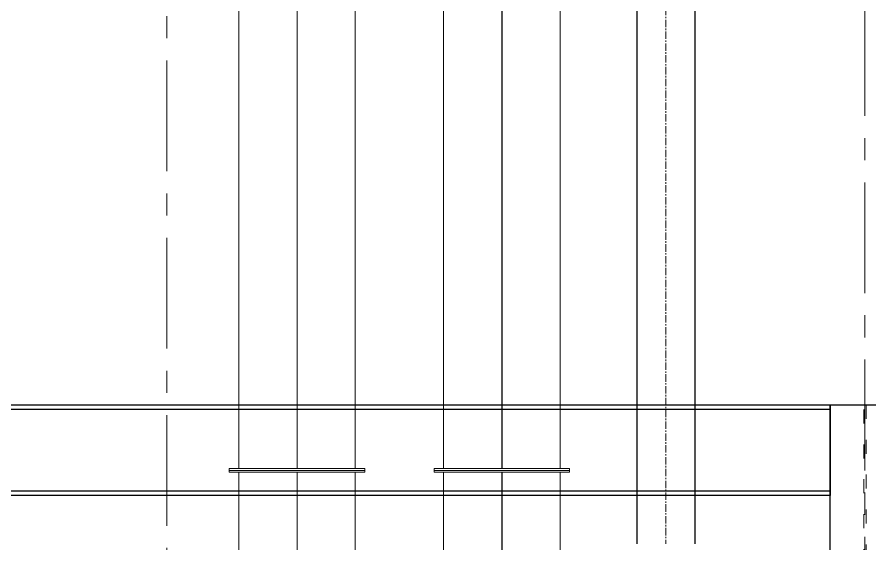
# Model space of a CAD drawing. Header units: millimetres. Extents: x 3220 to 226993, y 817 to 176024.
# Drawn here: x 157665 to 161330, y 161346 to 163610 of the extents above; entities that cross this region are included whole.
import ezdxf

# ---------------------------------------------------------------- set-up
doc = ezdxf.new("R2010")
doc.units = ezdxf.units.MM
doc.linetypes.add('ACAD_ISO03W100', pattern=[30, 12, -18])
doc.linetypes.add('AXES', pattern=[50.8, 31.75, -6.35, 6.35, -6.35])
doc.layers.add('Axe', color=1, linetype='AXES', lineweight=9)
doc.layers.add('Cache', color=3, linetype='ACAD_ISO03W100', lineweight=13)
doc.layers.add('Sichtbare Kanten(DIN)', color=7, linetype='Continuous', lineweight=50, true_color=0x3f3f3f)

# ---------------------------------------------------------------- blocks, each defined once
blk = doc.blocks.new('section 1-2')
for points in [[(11850, 25610), (150, 25610), (150, 26000), (11850, 26000)], [(150, 25981), (11850, 25981), (11850, 25629), (150, 25629)], [(12150, 10020), (11850, 10020), (11850, 26000), (12150, 26000)]]:
    blk.add_lwpolyline(points, close=True)
at = {"layer": 'Axe', "ltscale": 15}
for p, q in [((9000, -5000), (9000, 33323.9)), ((12000, -4000), (12000, 33323.9))]:
    blk.add_line(p, q, dxfattribs=at)
at = {"layer": 'Cache', "ltscale": 5}
blk.add_lwpolyline([(11994.5, 26000), (12005.5, 26000), (12005.5, 10020), (11994.5, 10020)], close=True, dxfattribs=at)
blk = doc.blocks.new('be 500 gain 2000')
at = {"layer": 'Sichtbare Kanten(DIN)', "color": 5, "lineweight": 0}
for p, q in [((0, -291), (0, 291)), ((8, 291), (0, 291)), ((8, 291), (8, -291)), ((1992, -291), (1992, 291)), ((1992, 291), (2000, 291)), ((2000, 291), (2000, -291)), ((1992, 250.5), (8, 250.5)), ((8, 1), (1992, 1)), ((1992, 0), (8, 0)), ((1992, -250.5), (8, -250.5)), ((8, -291), (0, -291)), ((1992, -291), (2000, -291))]:
    blk.add_line(p, q, dxfattribs=at)
blk = doc.blocks.new('153')
at = {"color": 5, "lineweight": 0, "xscale": -1, "rotation": 270}
for p in [(-440, 30218.2), (440, 30218.2)]:
    blk.add_blockref('be 500 gain 2000', p, dxfattribs=at)
at = {"color": 5, "lineweight": 0, "rotation": 270}
for p in [(-440, 30218.2), (440, 30218.2)]:
    blk.add_blockref('be 500 gain 2000', p, dxfattribs=at)

msp = doc.modelspace()

# ---------------------------------------------------------------- linework, layer by layer
at = {"color": 4}
for points in [[(160327.9, 164614.9), (160327.9, 161345.7)], [(160577.9, 164614.9), (160577.9, 161345.7)]]:
    msp.add_lwpolyline(points, dxfattribs=at)
at = {"layer": 'Axe'}
msp.add_lwpolyline([(160452.9, 164614.9), (160452.9, 161345.7)], dxfattribs=at)

# ---------------------------------------------------------------- block references
for name, p in [('section 1-2', (149308.2, 135943.7)), ('153', (159308.2, 131443.7))]:
    msp.add_blockref(name, p)

doc.saveas('drawing.dxf')
